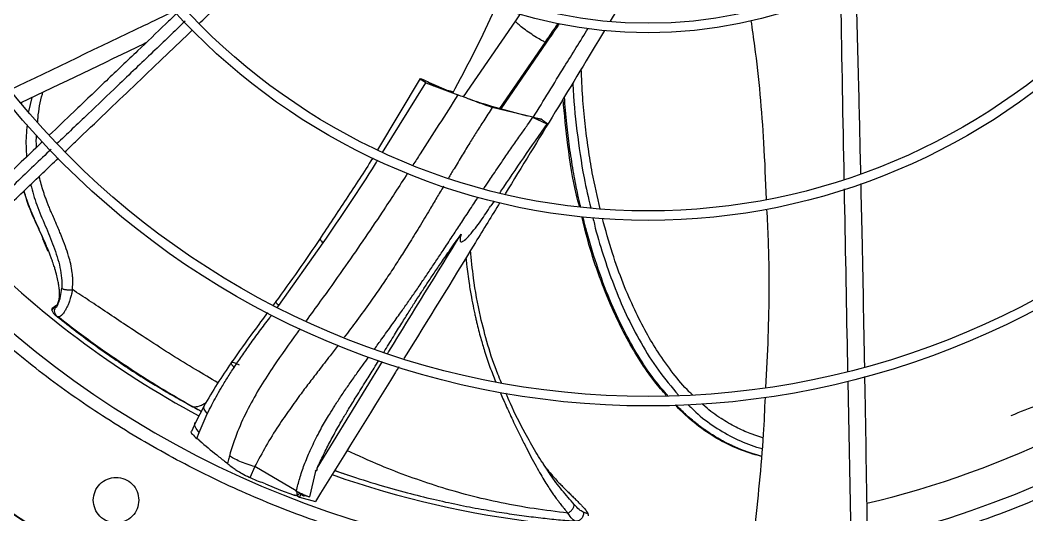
# Model space of a CAD drawing. Header units: inches. Extents: x 1229 to 1453, y -1023 to -720.
# Drawn here: x 1252.67 to 1263.1, y -934.96 to -929.83 of the extents above; entities that cross this region are included whole.
import ezdxf

# ---------------------------------------------------------------- set-up
doc = ezdxf.new("R2010")
doc.units = ezdxf.units.IN
doc.header["$MEASUREMENT"] = 0

msp = doc.modelspace()

# ---------------------------------------------------------------- linework, layer by layer
at = {"color": 18, "linetype": 'Continuous', "lineweight": 25, "true_color": 0x000000}
for p, q in [((1259.0346, -929.4217), (1258.7805, -929.8424)), ((1257.8493, -929.7673), (1257.7992, -929.8403)), ((1257.7992, -929.8403), (1257.2587, -930.6291)), ((1258.1066, -930.0606), (1257.6354, -930.7483)), ((1257.6513, -930.7526), (1258.1239, -930.0629)), ((1256.8136, -930.4393), (1256.3699, -931.1777)), ((1256.4229, -931.2034), (1256.8698, -930.4828)), ((1256.8698, -930.4828), (1257.2007, -930.6081)), ((1256.9037, -930.4793), (1256.9513, -930.5154)), ((1256.9037, -930.4793), (1257.105, -930.5662)), ((1252.7887, -930.6366), (1252.7563, -930.7815)), ((1257.3963, -930.679), (1257.3239, -930.6537)), ((1252.6834, -930.6983), (1252.6858, -930.686)), ((1257.5584, -930.7388), (1257.5562, -930.7268)), ((1257.9249, -930.8268), (1257.5562, -930.7268)), ((1257.9808, -930.8403), (1257.5584, -930.7388)), ((1258.1008, -930.8849), (1258.1257, -930.9012)), ((1257.5472, -931.7587), (1257.5807, -931.7085)), ((1252.9013, -932.0977), (1252.9563, -932.2278)), ((1255.3483, -932.7893), (1255.8067, -932.142)), ((1255.319, -932.7463), (1255.2896, -932.786)), ((1252.9963, -932.8396), (1252.9954, -932.8357)), ((1252.9963, -932.8396), (1253.0317, -932.7997)), ((1253.0373, -932.7935), (1253.0001, -932.8216)), ((1253.0317, -932.7997), (1253.0348, -932.7973)), ((1253.0317, -932.7997), (1253.0355, -932.8076)), ((1253.0439, -932.7882), (1253.0407, -932.7901)), ((1255.3347, -932.8076), (1255.3483, -932.7893)), ((1253.0315, -932.8884), (1253.0547, -932.907)), ((1253.0493, -932.9023), (1253.0568, -932.9071)), ((1255.7446, -934.4763), (1256.4236, -933.3722)), ((1261.2783, -935.2184), (1261.2457, -933.5758)), ((1254.3631, -933.7867), (1254.4486, -933.8353)), ((1254.4486, -933.8352), (1254.5447, -933.8866)), ((1254.4489, -933.8346), (1254.4568, -933.8387)), ((1254.5748, -933.8289), (1254.4837, -934.0035)), ((1254.4846, -934.0016), (1254.442, -934.0954)), ((1254.5219, -934.1081), (1254.6073, -933.9134)), ((1254.4988, -934.1688), (1254.5219, -934.1081)), ((1254.5294, -934.1933), (1254.4988, -934.1688)), ((1255.1008, -934.4602), (1255.0473, -934.5764)), ((1255.5293, -934.7124), (1255.1008, -934.4602)), ((1255.6681, -934.7736), (1255.7318, -934.5075)), ((1255.9259, -934.4993), (1256.061, -934.5462)), ((1258.1196, -934.4803), (1258.0899, -934.4348)), ((1255.2107, -934.6366), (1255.3641, -934.7038)), ((1255.3641, -934.7038), (1255.499, -934.754)), ((1255.509, -934.7566), (1255.516, -934.7577)), ((1255.5357, -934.7578), (1255.5608, -934.7755)), ((1255.5476, -934.7528), (1255.5406, -934.7508)), ((1255.5608, -934.7755), (1255.5791, -934.7457)), ((1255.5608, -934.7755), (1255.7272, -934.8199)), ((1255.6681, -934.7736), (1255.6115, -934.764)), ((1258.55, -934.9503), (1258.5016, -934.9306))]:
    msp.add_line(p, q, dxfattribs=at)
at = {"color": 18, "linetype": 'Continuous', "lineweight": 25, "true_color": 0x000000, "flags": 128}
msp.add_lwpolyline([(1258.0001, -930.8469), (1257.9926, -930.8443), (1257.9808, -930.8403)], dxfattribs=at)
at = {"color": 18, "linetype": 'Continuous', "lineweight": 25, "true_color": 0x000000}
for radius in [11.7126, 8.5704, 8.472, 6.6478, 6.5493, 4.7037, 4.6053]:
    msp.add_circle((1259.1739, -925.2608), radius, dxfattribs=at)
for radius, start, end in [(12.9331, 193.26667, 248.51312), (12.9331, 283.26667, 346.73333), (9.8425, 224.38828, 241.78244), (10.2157, 224.36307, 313.03719), (9.8425, 283.29628, 309.20157), (9.8425, 250.57522, 276.47911)]:
    msp.add_arc((1259.1739, -925.2608), radius, start, end, dxfattribs=at)
for points, knots in [([(1270.8834, -925.2608), (1270.8786, -925.5163), (1270.8689, -926.0272), (1270.7909, -926.7903), (1270.6667, -927.5468), (1270.4924, -928.2936), (1270.2699, -929.0274), (1269.9998, -929.745), (1269.6833, -930.4435), (1269.3218, -931.1197), (1268.9169, -931.7709), (1268.4703, -932.3942), (1267.9838, -932.9869), (1267.4597, -933.5466), (1266.9, -934.0708), (1266.3073, -934.5572), (1265.684, -935.0039), (1265.0328, -935.4088), (1264.3565, -935.7703), (1263.6581, -936.0867), (1262.9404, -936.3568), (1262.2067, -936.5794), (1261.4599, -936.7535), (1260.7033, -936.8784), (1259.9402, -936.9536), (1259.1739, -936.9787), (1258.4075, -936.9536), (1257.6444, -936.8784), (1256.8878, -936.7535), (1256.141, -936.5794), (1255.4073, -936.3568), (1254.6896, -936.0867), (1253.9912, -935.7702), (1253.3149, -935.4088), (1252.6637, -935.0039), (1252.0405, -934.5572), (1251.4477, -934.0708), (1250.8881, -933.5466), (1250.3639, -932.9869), (1249.8774, -932.3942), (1249.4308, -931.7709), (1249.0259, -931.1197), (1248.6644, -930.4435), (1248.3479, -929.745), (1248.0778, -929.0274), (1247.8553, -928.2936), (1247.681, -927.5468), (1247.5568, -926.7903), (1247.4788, -926.0272), (1247.4692, -925.5163), (1247.4643, -925.2608)], [0, 0, 0, 0, 0.0208333, 0.0416667, 0.0625, 0.0833333, 0.1041667, 0.125, 0.1458333, 0.1666667, 0.1875, 0.2083333, 0.2291667, 0.25, 0.2708333, 0.2916666, 0.3125, 0.3333333, 0.3541666, 0.375, 0.3958333, 0.4166666, 0.4375, 0.4583333, 0.4791667, 0.5, 0.5208333, 0.5416667, 0.5624999, 0.5833334, 0.6041667, 0.625, 0.6458333, 0.6666667, 0.6875, 0.7083334, 0.7291666, 0.75, 0.7708333, 0.7916666, 0.8125, 0.8333333, 0.8541667, 0.875, 0.8958333, 0.9166667, 0.9375, 0.9583333, 0.9791667, 1, 1, 1, 1]), ([(1263.7796, -929.9095), (1263.7344, -929.8622), (1263.6187, -929.7411), (1263.4206, -929.5338), (1263.195, -929.2978), (1262.9762, -929.0687), (1262.7832, -928.8668), (1262.6287, -928.7051), (1262.5382, -928.6104), (1262.5041, -928.5748)], [0, 0, 0, 0, 0.1067775, 0.2735697, 0.4671551, 0.6377628, 0.7880202, 0.920207, 1, 1, 1, 1]), ([(1254.5238, -929.8679), (1254.5715, -929.8223), (1254.6931, -929.7061), (1254.9009, -929.5075), (1255.1369, -929.282), (1255.3659, -929.0631), (1255.5679, -928.8701), (1255.7292, -928.7159), (1255.8237, -928.6257), (1255.859, -928.5919)], [0, 0, 0, 0, 0.1077966, 0.2745173, 0.4680208, 0.6385566, 0.7887499, 0.9208795, 1, 1, 1, 1]), ([(1263.7023, -929.9995), (1263.6101, -929.9031), (1263.432, -929.7167), (1263.1728, -929.4455), (1262.9174, -929.1782), (1262.6663, -928.9154), (1262.4957, -928.7369), (1262.4138, -928.6512)], [0, 0, 0, 0, 0.2154012, 0.4164207, 0.6043402, 0.8100836, 1, 1, 1, 1]), ([(1262.3343, -928.7389), (1262.3826, -928.7895), (1262.4986, -928.9109), (1262.6906, -929.1118), (1262.8974, -929.3283), (1263.1059, -929.5464), (1263.314, -929.7641), (1263.4842, -929.9423), (1263.5851, -930.0479), (1263.6105, -930.0744)], [0, 0, 0, 0, 0.1132195, 0.2714475, 0.4502457, 0.5987348, 0.7614901, 0.9401531, 1, 1, 1, 1]), ([(1252.0597, -929.8502), (1252.2223, -929.7862), (1252.6971, -929.5994), (1253.2605, -929.3447), (1253.6535, -929.1406), (1253.7489, -929.0911)], [0, 0, 0, 0, 0.2828471, 0.825958, 1, 1, 1, 1]), ([(1261.2053, -931.4825), (1261.2046, -931.4419), (1261.192, -930.7885), (1261.1801, -930.1335), (1261.169, -929.5191)], [0, 0, 0, 0, 0.0620797, 1, 1, 1, 1]), ([(1261.3231, -929.4374), (1261.3333, -929.7901), (1261.3524, -930.4523), (1261.3666, -931.1135), (1261.3732, -931.4225)], [0, 0, 0, 0, 0.5325736, 1, 1, 1, 1]), ([(1257.1493, -930.5914), (1257.2925, -930.3211), (1257.4497, -930.0241), (1257.5875, -929.7178), (1257.5998, -929.6903)], [0, 0, 0, 0, 0.9102329, 1, 1, 1, 1]), ([(1252.5621, -930.5558), (1253.0248, -930.3334), (1253.5916, -930.061), (1254.1601, -929.7885), (1254.2645, -929.7384)], [0, 0, 0, 0, 0.8163193, 1, 1, 1, 1]), ([(1254.2882, -929.7662), (1254.2513, -929.8015), (1254.1168, -929.9301), (1253.8743, -930.1618), (1253.5561, -930.4658), (1253.251, -930.7574), (1253.0545, -930.9452), (1252.9703, -931.0257)], [0, 0, 0, 0, 0.0835478, 0.3042732, 0.5498944, 0.8070233, 1, 1, 1, 1]), ([(1254.3794, -929.8424), (1254.2676, -929.9493), (1254.0339, -930.1727), (1253.6979, -930.4937), (1253.3651, -930.8117), (1253.1544, -931.0131), (1253.046, -931.1167)], [0, 0, 0, 0, 0.2502391, 0.5233137, 0.754844, 1, 1, 1, 1]), ([(1253.1344, -931.1956), (1253.17, -931.1616), (1253.3096, -931.0281), (1253.5454, -930.8028), (1253.8475, -930.5141), (1254.1366, -930.2379), (1254.341, -930.0426), (1254.4435, -929.9446), (1254.4544, -929.9342)], [0, 0, 0, 0, 0.08148733, 0.31972525, 0.53738937, 0.76866275, 0.97526764, 1, 1, 1, 1]), ([(1258.722, -929.9393), (1258.5522, -930.2212), (1258.2108, -930.7881), (1257.8656, -931.3515), (1257.692, -931.6347)], [0, 0, 0, 0, 0.4971422, 1, 1, 1, 1]), ([(1258.1066, -930.0606), (1258.0952, -930.0556), (1258.0725, -930.0455), (1258.016, -930.0121), (1257.9509, -929.9697), (1257.8854, -929.9228), (1257.8331, -929.8811), (1257.801, -929.8508), (1257.8002, -929.844), (1257.7998, -929.8408)], [0, 0, 0, 0, 0.13809374, 0.27618012, 0.42461921, 0.57306564, 0.72150728, 0.86994992, 1, 1, 1, 1]), ([(1257.9829, -930.841), (1258.091, -930.6657), (1258.2804, -930.3585), (1258.4703, -930.051), (1258.5519, -929.9189)], [0, 0, 0, 0, 0.5704699, 1, 1, 1, 1]), ([(1258.2396, -929.8665), (1258.2283, -929.8829), (1258.1847, -929.9467), (1258.1399, -930.0121), (1258.1066, -930.0606)], [0, 0, 0, 0, 0.2578076, 1, 1, 1, 1]), ([(1258.1239, -930.0629), (1258.1633, -930.0055), (1258.208, -929.9402), (1258.2513, -929.877), (1258.2566, -929.8694)], [0, 0, 0, 0, 0.8792906, 1, 1, 1, 1]), ([(1260.3999, -931.6901), (1260.3921, -931.495), (1260.3708, -930.9651), (1260.3155, -930.3472), (1260.2545, -929.9272), (1260.2416, -929.8388)], [0, 0, 0, 0, 0.3149924, 0.8558661, 1, 1, 1, 1]), ([(1253.9718, -930.0686), (1253.9656, -930.0716), (1253.533, -930.2812), (1253.1006, -930.4878), (1252.6745, -930.6914)], [0, 0, 0, 0, 0.014485, 1, 1, 1, 1]), ([(1258.1239, -930.0592), (1258.124, -930.0615), (1258.1242, -930.0662), (1258.1125, -930.0625), (1258.1066, -930.0606)], [0, 0, 0, 0, 0.49996577, 1, 1, 1, 1]), ([(1258.6768, -931.7894), (1258.6478, -931.6646), (1258.6095, -931.4992), (1258.5738, -931.2905), (1258.5541, -931.1648), (1258.5364, -931.0361), (1258.5206, -930.9045), (1258.507, -930.7699), (1258.4908, -930.5806), (1258.4853, -930.436), (1258.4816, -930.3373)], [0, 0, 0, 0, 0.2608324, 0.3455026, 0.4320849, 0.5205774, 0.6109759, 0.7032765, 0.7974764, 1, 1, 1, 1]), ([(1256.8698, -930.4828), (1256.8521, -930.471), (1256.8165, -930.4474), (1256.8096, -930.4357), (1256.836, -930.4436), (1256.8811, -930.4674), (1256.9037, -930.4793)], [0, 0, 0, 0, 0.2500009, 0.5000017, 0.7500005, 1, 1, 1, 1]), ([(1258.3941, -930.4821), (1258.3942, -930.4865), (1258.3978, -930.6534), (1258.4348, -930.9825), (1258.4929, -931.4114), (1258.5548, -931.6747), (1258.5792, -931.7781)], [0, 0, 0, 0, 0.0100313, 0.3838338, 0.7578605, 1, 1, 1, 1]), ([(1252.85, -930.8885), (1252.8511, -930.8739), (1252.858, -930.7769), (1252.877, -930.6735), (1252.9018, -930.5873), (1252.9035, -930.5815)], [0, 0, 0, 0, 0.141269, 0.9420039, 1, 1, 1, 1]), ([(1257.2007, -930.6081), (1257.0719, -930.8126), (1256.9191, -931.0554), (1256.7625, -931.2953), (1256.7378, -931.3331)], [0, 0, 0, 0, 0.8423315, 1, 1, 1, 1]), ([(1257.1543, -930.5816), (1257.1477, -930.5787), (1257.1334, -930.5725), (1257.1153, -930.5668), (1257.1087, -930.5664), (1257.105, -930.5662)], [0, 0, 0, 0, 0.2742414, 0.5932657, 1, 1, 1, 1]), ([(1257.5584, -930.7388), (1257.523, -930.7266), (1257.4523, -930.7024), (1257.3527, -930.6647), (1257.2644, -930.6308), (1257.2219, -930.6157), (1257.2007, -930.6081)], [0, 0, 0, 0, 0.24998502, 0.50000033, 0.75000788, 1, 1, 1, 1]), ([(1258.4617, -931.7645), (1258.4516, -931.7255), (1258.3977, -931.5166), (1258.3386, -931.1438), (1258.3078, -930.81), (1258.2929, -930.6497)], [0, 0, 0, 0, 0.1064327, 0.5708129, 1, 1, 1, 1]), ([(1258.4735, -931.7659), (1258.4707, -931.7542), (1258.4591, -931.7045), (1258.4408, -931.6173), (1258.4185, -931.5052), (1258.3901, -931.3482), (1258.3594, -931.15), (1258.3268, -930.8939), (1258.314, -930.7207), (1258.307, -930.6263)], [0, 0, 0, 0, 0.0310399, 0.132253, 0.2311905, 0.3278547, 0.5466959, 0.7529069, 1, 1, 1, 1]), ([(1257.5584, -930.7388), (1257.5291, -930.7842), (1257.474, -930.8696), (1257.3967, -930.9917), (1257.3221, -931.1112), (1257.2449, -931.2371), (1257.1714, -931.3586), (1257.1245, -931.4373), (1257.1053, -931.4694)], [0, 0, 0, 0, 0.1882748, 0.3538192, 0.5036514, 0.6795033, 0.869268, 1, 1, 1, 1]), ([(1257.5562, -930.7268), (1257.5269, -930.7185), (1257.4699, -930.7022), (1257.4177, -930.6857), (1257.3922, -930.6777)], [0, 0, 0, 0, 0.5134207, 1, 1, 1, 1]), ([(1257.47, -931.5818), (1257.472, -931.5787), (1257.4922, -931.5483), (1257.5262, -931.4974), (1257.5751, -931.4248), (1257.6283, -931.3461), (1257.695, -931.2485), (1257.7726, -931.1363), (1257.8508, -931.0244), (1257.9202, -930.9258), (1257.9621, -930.8666), (1257.9808, -930.8403)], [0, 0, 0, 0, 0.0124556, 0.12215, 0.2051013, 0.3054517, 0.4393411, 0.5996586, 0.7594636, 0.8929078, 1, 1, 1, 1]), ([(1258.1257, -930.9012), (1258.1277, -930.9029), (1258.1318, -930.9061), (1258.1275, -930.9065), (1258.1156, -930.9033), (1258.0958, -930.8962), (1258.0694, -930.8854), (1258.039, -930.8715), (1258.0078, -930.8559), (1257.9897, -930.8454), (1257.9808, -930.8403)], [0, 0, 0, 0, 0.11952188, 0.23689971, 0.35600262, 0.4802891, 0.60972853, 0.74157728, 0.87292946, 1, 1, 1, 1]), ([(1258.0128, -930.8502), (1258.0108, -930.8498), (1258.0065, -930.8492), (1258.0018, -930.8475), (1257.9994, -930.8466)], [0, 0, 0, 0, 0.479347, 1, 1, 1, 1]), ([(1258.0635, -930.8604), (1258.0644, -930.8606), (1258.0662, -930.861), (1258.0636, -930.8605), (1258.0573, -930.8592), (1258.0476, -930.8573), (1258.0356, -930.8548), (1258.0232, -930.8523), (1258.0119, -930.8499), (1258.0068, -930.8489), (1258.0044, -930.8484)], [0, 0, 0, 0, 0.1166295, 0.2305782, 0.3470961, 0.470907, 0.6024478, 0.737933, 0.8722073, 1, 1, 1, 1]), ([(1258.1008, -930.8849), (1258.0984, -930.8833), (1258.0936, -930.88), (1258.082, -930.8722), (1258.0717, -930.8653), (1258.065, -930.8607)], [0, 0, 0, 0, 0.2619103, 0.5145465, 1, 1, 1, 1]), ([(1252.7422, -930.9174), (1252.7376, -930.955), (1252.7238, -931.0669), (1252.73, -931.1777), (1252.7342, -931.2513)], [0, 0, 0, 0, 0.3361091, 1, 1, 1, 1]), ([(1257.6376, -931.6233), (1257.6413, -931.6178), (1257.7221, -931.4968), (1257.8852, -931.2574), (1258.0479, -931.0238), (1258.13, -930.9058)], [0, 0, 0, 0, 0.022959, 0.5065289, 1, 1, 1, 1]), ([(1252.8387, -931.1514), (1252.8368, -931.1248), (1252.8339, -931.0852), (1252.8377, -931.0452), (1252.839, -931.032)], [0, 0, 0, 0, 0.6729266, 1, 1, 1, 1]), ([(1252.8985, -931.0943), (1252.8839, -931.1082), (1252.7362, -931.2494), (1252.4473, -931.5254), (1252.0226, -931.9313), (1251.7321, -932.209), (1251.582, -932.3524)], [0, 0, 0, 0, 0.0328964, 0.3334884, 0.6557497, 1, 1, 1, 1]), ([(1252.9911, -931.1692), (1252.87, -931.2849), (1252.623, -931.521), (1252.2756, -931.8529), (1251.9456, -932.1683), (1251.7415, -932.3633), (1251.638, -932.4622)], [0, 0, 0, 0, 0.266548, 0.5441231, 0.7689514, 1, 1, 1, 1]), ([(1251.7452, -932.5231), (1251.8813, -932.3931), (1252.1452, -932.1409), (1252.5313, -931.7719), (1252.8351, -931.4816), (1253.0108, -931.3137), (1253.0649, -931.2621)], [0, 0, 0, 0, 0.3115481, 0.6039732, 0.878038, 1, 1, 1, 1]), ([(1256.3197, -931.2614), (1256.3189, -931.2627), (1256.2323, -931.4067), (1256.0474, -931.687), (1255.862, -931.9657), (1255.7693, -932.1051)], [0, 0, 0, 0, 0.004682, 0.5021991, 1, 1, 1, 1]), ([(1255.8067, -932.142), (1255.992, -931.8704), (1256.1854, -931.5868), (1256.3651, -931.2967), (1256.3727, -931.2844)], [0, 0, 0, 0, 0.9577681, 1, 1, 1, 1]), ([(1253.2092, -932.6257), (1253.2103, -932.6145), (1253.2127, -932.5918), (1253.214, -932.5563), (1253.2137, -932.5193), (1253.2115, -932.4838), (1253.2057, -932.4303), (1253.1935, -932.3619), (1253.1696, -932.2713), (1253.1375, -932.175), (1253.106, -932.0948), (1253.0777, -932.0259), (1253.0519, -931.965), (1253.0222, -931.8965), (1252.9958, -931.8352), (1252.9782, -931.7935), (1252.9646, -931.7605), (1252.9514, -931.7276), (1252.9365, -931.6888), (1252.9221, -931.6488), (1252.8972, -931.5723), (1252.8769, -931.5066), (1252.8689, -931.4514), (1252.8686, -931.4496)], [0, 0, 0, 0, 0.02704231, 0.0552845, 0.08468315, 0.11520465, 0.13959773, 0.21202983, 0.27899411, 0.36137195, 0.45376286, 0.48696309, 0.54233001, 0.61524347, 0.67025496, 0.70761513, 0.72750137, 0.75900642, 0.79590327, 0.83118153, 0.86489877, 0.99563182, 1, 1, 1, 1]), ([(1256.6821, -931.4187), (1256.5949, -931.5538), (1256.3779, -931.89), (1256.0741, -932.3308), (1255.8087, -932.7055), (1255.6793, -932.8818), (1255.6297, -932.9494)], [0, 0, 0, 0, 0.260733, 0.6486349, 0.8653422, 1, 1, 1, 1]), ([(1252.904, -932.0917), (1252.8888, -932.0575), (1252.84, -931.9472), (1252.7637, -931.7909), (1252.7245, -931.6566), (1252.7087, -931.6024)], [0, 0, 0, 0, 0.2113267, 0.6813938, 1, 1, 1, 1]), ([(1252.9639, -932.2288), (1252.9596, -932.2181), (1252.9484, -932.1906), (1252.9271, -932.1402), (1252.8969, -932.0713), (1252.8623, -931.9945), (1252.8302, -931.923), (1252.8044, -931.8638), (1252.7832, -931.8135), (1252.7593, -931.754), (1252.7351, -931.6871), (1252.7175, -931.6326), (1252.7102, -931.6049), (1252.7093, -931.6018)], [0, 0, 0, 0, 0.0506539, 0.1295174, 0.2401573, 0.3826505, 0.5032075, 0.5891882, 0.6703924, 0.7468147, 0.874475, 0.9858942, 1, 1, 1, 1]), ([(1252.7768, -931.5373), (1252.7966, -931.6084), (1252.8373, -931.7549), (1252.9281, -931.9614), (1253.0172, -932.1733), (1253.0763, -932.357), (1253.1005, -932.5054), (1253.0993, -932.5759), (1253.0987, -932.6107)], [0, 0, 0, 0, 0.196215, 0.4042111, 0.6080379, 0.8072009, 0.9047987, 1, 1, 1, 1]), ([(1257.0546, -931.5546), (1257.0312, -931.594), (1256.9832, -931.6747), (1256.9176, -931.7851), (1256.8563, -931.8874), (1256.8018, -931.9778), (1256.7481, -932.0659), (1256.6978, -932.1474), (1256.6506, -932.223), (1256.5868, -932.3237), (1256.5057, -932.4486), (1256.4022, -932.6019), (1256.2861, -932.7672), (1256.1599, -932.9412), (1256.0687, -933.062), (1256.0253, -933.1194)], [0, 0, 0, 0, 0.0737354, 0.1508386, 0.2063965, 0.2653866, 0.3206074, 0.3720631, 0.4192551, 0.4634517, 0.5633409, 0.6576013, 0.7590705, 0.8855214, 1, 1, 1, 1]), ([(1261.2436, -933.4731), (1261.2424, -933.4133), (1261.2299, -932.7847), (1261.218, -932.1538), (1261.2073, -931.5829)], [0, 0, 0, 0, 0.09512878, 1, 1, 1, 1]), ([(1261.3756, -931.5274), (1261.3797, -931.7043), (1261.3943, -932.3378), (1261.4055, -932.9694), (1261.4136, -933.4246)], [0, 0, 0, 0, 0.2793216, 1, 1, 1, 1]), ([(1256.3397, -933.2404), (1256.3649, -933.2056), (1256.4249, -933.1228), (1256.5149, -932.9977), (1256.6038, -932.8732), (1256.6821, -932.762), (1256.7559, -932.6559), (1256.8302, -932.5475), (1256.9041, -932.4382), (1256.9769, -932.3294), (1257.057, -932.2088), (1257.1387, -932.0847), (1257.2249, -931.9534), (1257.3105, -931.8231), (1257.3739, -931.7267), (1257.4086, -931.6744), (1257.4119, -931.6694)], [0, 0, 0, 0, 0.06717346, 0.15983118, 0.24101522, 0.30665806, 0.37300557, 0.44408986, 0.51345811, 0.58113432, 0.65106538, 0.74287681, 0.81686795, 0.90050108, 0.99049227, 1, 1, 1, 1]), ([(1257.6387, -931.7219), (1257.5542, -931.8605), (1257.2237, -932.4019), (1256.8913, -932.9399), (1256.644, -933.3402)], [0, 0, 0, 0, 0.2559514, 1, 1, 1, 1]), ([(1257.2361, -932.0525), (1257.2319, -932.0678), (1257.2264, -932.0882), (1257.2249, -932.1124), (1257.2266, -932.1228), (1257.2302, -932.1283), (1257.2342, -932.1307), (1257.2392, -932.1312), (1257.2467, -932.1295), (1257.2573, -932.124), (1257.2859, -932.103), (1257.3501, -932.0336), (1257.4427, -931.9146), (1257.5101, -931.8092), (1257.5438, -931.7565)], [0, 0, 0, 0, 0.08335664, 0.11156577, 0.13190508, 0.14115216, 0.14966539, 0.15865284, 0.16917122, 0.19145584, 0.22122855, 0.3539277, 0.67655674, 1, 1, 1, 1]), ([(1260.393, -933.6409), (1260.4024, -933.4657), (1260.4298, -932.9554), (1260.4322, -932.3382), (1260.4099, -931.8978), (1260.4046, -931.7924)], [0, 0, 0, 0, 0.2846547, 0.8287522, 1, 1, 1, 1]), ([(1259.3644, -933.7245), (1259.323, -933.6771), (1259.2242, -933.5636), (1259.089, -933.3654), (1258.9394, -933.1124), (1258.7974, -932.8212), (1258.6674, -932.4934), (1258.5608, -932.1764), (1258.511, -931.9662), (1258.4882, -931.8698)], [0, 0, 0, 0, 0.0915472, 0.2189729, 0.3464122, 0.5163151, 0.686228, 0.8561458, 1, 1, 1, 1]), ([(1259.3772, -933.724), (1259.3373, -933.6786), (1259.2325, -933.5594), (1259.0849, -933.34), (1258.9296, -933.0687), (1258.7841, -932.7582), (1258.6504, -932.4093), (1258.5676, -932.137), (1258.5191, -931.9549), (1258.5062, -931.9029), (1258.4984, -931.8712)], [0, 0, 0, 0, 0.08815316, 0.23116476, 0.38179082, 0.54003338, 0.72630838, 0.92215864, 0.9524831, 1, 1, 1, 1]), ([(1258.6024, -931.8826), (1258.6071, -931.9044), (1258.635, -932.0333), (1258.7066, -932.2655), (1258.814, -932.5783), (1258.9436, -932.8846), (1259.0963, -933.181), (1259.2734, -933.4656), (1259.4168, -933.6351), (1259.4886, -933.72)], [0, 0, 0, 0, 0.0326645, 0.19301188, 0.35360373, 0.51450886, 0.67584073, 0.83773871, 1, 1, 1, 1]), ([(1259.6322, -933.7148), (1259.6209, -933.7045), (1259.5488, -933.6383), (1259.428, -933.4909), (1259.2806, -933.2863), (1259.1486, -933.0645), (1259.0272, -932.8267), (1258.9091, -932.5513), (1258.7948, -932.2352), (1258.733, -932.0078), (1258.7002, -931.887)], [0, 0, 0, 0, 0.022262, 0.1430452, 0.2740836, 0.3863773, 0.5145407, 0.6586041, 0.8185832, 1, 1, 1, 1]), ([(1255.776, -932.0952), (1255.7007, -932.2063), (1255.5502, -932.428), (1255.3922, -932.6454), (1255.3134, -932.7539)], [0, 0, 0, 0, 0.5009719, 1, 1, 1, 1]), ([(1255.7784, -932.0969), (1255.7771, -932.1001), (1255.7741, -932.1073), (1255.7952, -932.1297), (1255.8067, -932.142)], [0, 0, 0, 0, 0.4540704, 1, 1, 1, 1]), ([(1256.4349, -933.277), (1256.4402, -933.2685), (1256.4778, -933.2078), (1256.5431, -933.1012), (1256.6276, -932.9642), (1256.7012, -932.8462), (1256.766, -932.744), (1256.8276, -932.6485), (1256.8901, -932.5535), (1256.959, -932.4508), (1257.0367, -932.3371), (1257.1302, -932.2026), (1257.1983, -932.1061), (1257.2361, -932.0525)], [0, 0, 0, 0, 0.02050118, 0.14561803, 0.25472938, 0.34862792, 0.42928246, 0.50189581, 0.58126247, 0.66228631, 0.75588284, 0.86464945, 1, 1, 1, 1]), ([(1256.4741, -933.2902), (1256.479, -933.2821), (1256.7324, -932.8702), (1256.9867, -932.4573), (1257.2361, -932.0525)], [0, 0, 0, 0, 0.0194442, 1, 1, 1, 1]), ([(1253.0348, -932.7973), (1253.0372, -932.7955), (1253.0429, -932.7914), (1253.0505, -932.7825), (1253.0575, -932.7715), (1253.0641, -932.7573), (1253.0694, -932.7402), (1253.0736, -932.7179), (1253.0767, -932.6866), (1253.0764, -932.6438), (1253.0715, -932.5935), (1253.0627, -932.5401), (1253.0491, -932.4799), (1253.0344, -932.4278), (1253.0223, -932.3892), (1253.0142, -932.3646), (1253.0044, -932.3361), (1252.9928, -932.3037), (1252.9792, -932.2676), (1252.9695, -932.2421), (1252.964, -932.2289), (1252.9639, -932.2288)], [0, 0, 0, 0, 0.032636, 0.0760368, 0.1162023, 0.153152, 0.206735, 0.2496536, 0.3034126, 0.394056, 0.4729903, 0.5413483, 0.6350703, 0.736494, 0.7661767, 0.8015426, 0.84258, 0.8892695, 0.9415949, 0.9995207, 1, 1, 1, 1]), ([(1257.6551, -933.5913), (1257.642, -933.5614), (1257.5865, -933.4344), (1257.5128, -933.2046), (1257.4257, -932.8733), (1257.3642, -932.5448), (1257.3438, -932.3142), (1257.3352, -932.218)], [0, 0, 0, 0, 0.0694941, 0.2940908, 0.5107924, 0.7958233, 1, 1, 1, 1]), ([(1257.2868, -932.2966), (1257.2887, -932.319), (1257.2964, -932.408), (1257.3156, -932.544), (1257.3407, -932.6968), (1257.3592, -932.7922), (1257.3712, -932.849), (1257.3767, -932.8745), (1257.382, -932.8985), (1257.3871, -932.9209), (1257.3919, -932.9417), (1257.4084, -933.0112), (1257.436, -933.1185), (1257.4824, -933.2743), (1257.5321, -933.4249), (1257.5742, -933.5289), (1257.5943, -933.5786)], [0, 0, 0, 0, 0.0506392, 0.2022675, 0.3105703, 0.4014606, 0.4223887, 0.4421206, 0.4606587, 0.4780026, 0.4941505, 0.5091048, 0.6400541, 0.7451882, 0.8779665, 1, 1, 1, 1]), ([(1253.0355, -932.8076), (1253.0389, -932.8085), (1253.0457, -932.8104), (1253.0658, -932.7675), (1253.0874, -932.702), (1253.0949, -932.641), (1253.0987, -932.6107)], [0, 0, 0, 0, 0.244465, 0.4943326, 0.7479224, 1, 1, 1, 1]), ([(1253.2092, -932.6257), (1253.207, -932.6382), (1253.2023, -932.6661), (1253.191, -932.7102), (1253.1767, -932.753), (1253.161, -932.791), (1253.1453, -932.8232), (1253.1265, -932.8557), (1253.1058, -932.884), (1253.078, -932.9112), (1253.0639, -932.9087), (1253.0547, -932.907)], [0, 0, 0, 0, 0.0721052, 0.1611971, 0.268568, 0.3507962, 0.4345696, 0.526811, 0.6512463, 0.7717883, 1, 1, 1, 1]), ([(1253.0987, -932.6107), (1253.1007, -932.6122), (1253.1048, -932.6154), (1253.115, -932.6197), (1253.1281, -932.6235), (1253.1438, -932.6263), (1253.161, -932.628), (1253.1784, -932.6284), (1253.1947, -932.6276), (1253.2045, -932.6263), (1253.2092, -932.6257)], [0, 0, 0, 0, 0.1149662, 0.2381179, 0.3674054, 0.5000104, 0.6325923, 0.7618619, 0.8850419, 1, 1, 1, 1]), ([(1254.7158, -933.5927), (1254.639, -933.5471), (1254.4783, -933.4517), (1254.2366, -933.3017), (1253.9964, -933.1475), (1253.7739, -933.0011), (1253.5723, -932.866), (1253.3876, -932.7425), (1253.2675, -932.6639), (1253.2092, -932.6257)], [0, 0, 0, 0, 0.1496708, 0.3130042, 0.4763432, 0.6273697, 0.758625, 0.8828055, 1, 1, 1, 1]), ([(1255.3192, -932.7522), (1255.3182, -932.7538), (1255.3157, -932.7575), (1255.3365, -932.7777), (1255.3483, -932.7893)], [0, 0, 0, 0, 0.4275071, 1, 1, 1, 1]), ([(1265.3103, -932.7259), (1265.2662, -932.7579), (1265.1326, -932.8546), (1264.9063, -932.9971), (1264.5397, -933.2111), (1264.0738, -933.4475), (1263.5073, -933.704), (1263.1234, -933.8563), (1262.9314, -933.9325)], [0, 0, 0, 0, 0.0577001, 0.174857, 0.2922858, 0.5276947, 0.763643, 1, 1, 1, 1]), ([(1253.0005, -932.8214), (1253.0001, -932.8217), (1252.9985, -932.823), (1252.9967, -932.8263), (1252.9951, -932.831), (1252.9953, -932.8341), (1252.9954, -932.8357)], [0, 0, 0, 0, 0.07759772, 0.37068381, 0.66890541, 1, 1, 1, 1]), ([(1252.9963, -932.8396), (1253.0004, -932.8486), (1253.0089, -932.8676), (1253.0238, -932.8813), (1253.0315, -932.8884)], [0, 0, 0, 0, 0.4786311, 1, 1, 1, 1]), ([(1253.0547, -932.907), (1253.0482, -932.9007), (1253.0349, -932.8876), (1253.0253, -932.8608), (1253.0246, -932.8324), (1253.032, -932.8157), (1253.0355, -932.8076)], [0, 0, 0, 0, 0.2459993, 0.5052791, 0.7616677, 1, 1, 1, 1]), ([(1253.0446, -932.7908), (1253.044, -932.7909), (1253.0421, -932.7911), (1253.0392, -932.7923), (1253.0351, -932.7948), (1253.033, -932.7977), (1253.0317, -932.7997)], [0, 0, 0, 0, 0.11625678, 0.34867179, 0.57646031, 1, 1, 1, 1]), ([(1253.0547, -932.907), (1253.1192, -932.9579), (1253.2471, -933.0587), (1253.4498, -933.2083), (1253.6529, -933.3512), (1253.7927, -933.4429), (1253.8585, -933.4861)], [0, 0, 0, 0, 0.24858297, 0.49311276, 0.7613408, 1, 1, 1, 1]), ([(1253.0662, -932.9069), (1253.1367, -932.9626), (1253.3362, -933.12), (1253.6697, -933.3532), (1254.0654, -933.6128), (1254.3329, -933.767), (1254.4667, -933.8441)], [0, 0, 0, 0, 0.15412548, 0.43615704, 0.71807158, 1, 1, 1, 1]), ([(1255.232, -932.8636), (1255.1835, -932.9287), (1255.0557, -933.1), (1254.932, -933.274), (1254.8553, -933.3819)], [0, 0, 0, 0, 0.3799908, 1, 1, 1, 1]), ([(1254.8855, -933.4311), (1254.9113, -933.3927), (1254.9645, -933.3136), (1255.0527, -933.1893), (1255.1497, -933.0563), (1255.2263, -932.9534), (1255.2688, -932.8963), (1255.2764, -932.886)], [0, 0, 0, 0, 0.2071708, 0.4268287, 0.681517, 0.9429557, 1, 1, 1, 1]), ([(1266.0611, -932.9896), (1265.8701, -933.1527), (1265.488, -933.4791), (1264.8717, -933.9141), (1264.2278, -934.3062), (1263.5565, -934.6496), (1262.8621, -934.9435), (1262.1482, -935.1861), (1261.4185, -935.3761), (1260.6769, -935.5125), (1259.9274, -935.5947), (1259.1739, -935.6221), (1258.4203, -935.5947), (1257.6708, -935.5125), (1256.9292, -935.3761), (1256.1995, -935.1861), (1255.4856, -934.9435), (1254.7912, -934.6496), (1254.1199, -934.3062), (1253.476, -933.9141), (1252.8597, -933.4791), (1252.4776, -933.1527), (1252.2866, -932.9896)], [0, 0, 0, 0, 0.05000005, 0.10000004, 0.15000001, 0.19999991, 0.24999998, 0.30000002, 0.35, 0.4000001, 0.45000005, 0.50000015, 0.54999993, 0.59999988, 0.64999998, 0.69999996, 0.75000001, 0.80000007, 0.85000011, 0.90000008, 0.95000007, 1, 1, 1, 1]), ([(1255.5681, -933.0337), (1255.5583, -933.0471), (1255.4661, -933.1733), (1255.3244, -933.369), (1255.1552, -933.6307), (1255.0276, -933.8572), (1254.9145, -934.0969), (1254.862, -934.2652), (1254.8355, -934.35)], [0, 0, 0, 0, 0.0326791, 0.3083393, 0.475812, 0.6470757, 0.8220892, 1, 1, 1, 1]), ([(1255.964, -933.2), (1255.9355, -933.2371), (1255.8682, -933.325), (1255.7693, -933.4526), (1255.669, -933.5834), (1255.5883, -933.6904), (1255.5188, -933.7848), (1255.4599, -933.8669), (1255.4015, -933.9508), (1255.3172, -934.0767), (1255.2116, -934.245), (1255.1375, -934.389), (1255.1008, -934.4602)], [0, 0, 0, 0, 0.0912349, 0.2162383, 0.314969, 0.4130898, 0.4780872, 0.5439516, 0.6106536, 0.6781753, 0.8408733, 1, 1, 1, 1]), ([(1254.8571, -933.3793), (1254.807, -933.4531), (1254.7061, -933.6015), (1254.6173, -933.7553), (1254.5727, -933.8327)], [0, 0, 0, 0, 0.4970824, 1, 1, 1, 1]), ([(1254.8855, -933.4311), (1254.8741, -933.4181), (1254.8508, -933.3914), (1254.8546, -933.3762), (1254.8827, -933.3794), (1254.9203, -933.3969), (1254.9363, -933.4043)], [0, 0, 0, 0, 0.2596553, 0.5309743, 0.8011913, 1, 1, 1, 1]), ([(1255.5293, -934.7124), (1255.5405, -934.6689), (1255.5639, -934.5777), (1255.6119, -934.4375), (1255.6745, -934.2849), (1255.7369, -934.1571), (1255.7914, -934.056), (1255.8308, -933.9867), (1255.8758, -933.9111), (1255.9306, -933.8234), (1255.9961, -933.7236), (1256.0681, -933.6185), (1256.1424, -933.5134), (1256.2126, -933.4158), (1256.2579, -933.3532), (1256.2778, -933.3258)], [0, 0, 0, 0, 0.0847384, 0.1779454, 0.2795827, 0.3962657, 0.4464993, 0.4967327, 0.5469701, 0.6128256, 0.6923254, 0.7726556, 0.8538275, 0.9358415, 1, 1, 1, 1]), ([(1255.7446, -934.4763), (1255.7665, -934.4295), (1255.8103, -934.3356), (1255.882, -934.1951), (1255.9495, -934.0717), (1256.0131, -933.9612), (1256.0767, -933.8546), (1256.1569, -933.7237), (1256.2453, -933.5821), (1256.3235, -933.457), (1256.3674, -933.386), (1256.3838, -933.3595)], [0, 0, 0, 0, 0.1204076, 0.2412635, 0.366192, 0.4470064, 0.5377294, 0.6552715, 0.8051969, 0.92743, 1, 1, 1, 1]), ([(1254.6073, -933.9134), (1254.6228, -933.8819), (1254.6521, -933.8225), (1254.7003, -933.7333), (1254.754, -933.6396), (1254.816, -933.5376), (1254.8622, -933.4668), (1254.8855, -933.4311)], [0, 0, 0, 0, 0.1903165, 0.3589306, 0.5465639, 0.7716332, 1, 1, 1, 1]), ([(1256.5914, -933.4256), (1256.5797, -933.4446), (1256.2922, -933.9114), (1256.0038, -934.3751), (1255.7272, -934.8199)], [0, 0, 0, 0, 0.0407266, 1, 1, 1, 1]), ([(1253.8585, -933.4861), (1253.8992, -933.5121), (1253.9868, -933.5679), (1254.1285, -933.6533), (1254.2872, -933.7455), (1254.399, -933.8069), (1254.4568, -933.8387)], [0, 0, 0, 0, 0.2043577, 0.4395177, 0.7098925, 1, 1, 1, 1]), ([(1261.4156, -933.5268), (1261.4161, -933.5562), (1261.4266, -934.1039), (1261.4347, -934.6495), (1261.4423, -935.1659)], [0, 0, 0, 0, 0.0537393, 1, 1, 1, 1]), ([(1257.6406, -933.6904), (1257.6601, -933.7349), (1257.702, -933.8311), (1257.7723, -933.9819), (1257.8428, -934.1279), (1257.9065, -934.2546), (1257.9605, -934.3588), (1258.0109, -934.4526), (1258.0592, -934.5388), (1258.1031, -934.6129), (1258.1403, -934.6722), (1258.1724, -934.7203), (1258.201, -934.7609), (1258.2282, -934.7976), (1258.2565, -934.8345), (1258.2868, -934.8728), (1258.3165, -934.9093), (1258.3349, -934.9318), (1258.3422, -934.9407)], [0, 0, 0, 0, 0.09659907, 0.20846779, 0.32997706, 0.41664318, 0.48829082, 0.56256844, 0.62975629, 0.68970734, 0.74233512, 0.77947463, 0.81649227, 0.85337492, 0.88386763, 0.92481349, 0.97028276, 1, 1, 1, 1]), ([(1254.4568, -933.8387), (1254.4796, -933.8392), (1254.5145, -933.8399), (1254.5646, -933.8157), (1254.5883, -933.7974), (1254.5983, -933.7896)], [0, 0, 0, 0, 0.5219845, 0.7983004, 1, 1, 1, 1]), ([(1258.1241, -934.4892), (1258.0859, -934.4299), (1258.0083, -934.3095), (1257.8802, -934.0784), (1257.7754, -933.8759), (1257.7163, -933.7351), (1257.7013, -933.6994)], [0, 0, 0, 0, 0.2417095, 0.4906284, 0.871176, 1, 1, 1, 1]), ([(1260.2741, -935.1353), (1260.3117, -934.7985), (1260.3635, -934.3343), (1260.3829, -933.8679), (1260.3883, -933.7398)], [0, 0, 0, 0, 0.7254286, 1, 1, 1, 1]), ([(1254.4568, -933.8387), (1254.48, -933.8513), (1254.5094, -933.8672), (1254.5388, -933.8827), (1254.545, -933.886)], [0, 0, 0, 0, 0.7879334, 1, 1, 1, 1]), ([(1254.6073, -933.9134), (1254.5935, -933.8954), (1254.5669, -933.8604), (1254.573, -933.8404), (1254.576, -933.8308)], [0, 0, 0, 0, 0.5157637, 1, 1, 1, 1]), ([(1260.3481, -934.3539), (1260.3182, -934.3462), (1260.2087, -934.3182), (1260.0246, -934.2463), (1259.8031, -934.1217), (1259.6103, -933.9787), (1259.5007, -933.8685), (1259.4525, -933.82)], [0, 0, 0, 0, 0.0903675, 0.3306871, 0.5710033, 0.8113808, 1, 1, 1, 1]), ([(1260.3482, -934.3527), (1260.336, -934.3493), (1260.3073, -934.3412), (1260.2514, -934.3243), (1260.1839, -934.3018), (1260.1132, -934.2743), (1260.0294, -934.2377), (1259.9198, -934.182), (1259.795, -934.1047), (1259.672, -934.0136), (1259.5632, -933.922), (1259.4947, -933.8526), (1259.4621, -933.8196)], [0, 0, 0, 0, 0.0373565, 0.0879343, 0.1725214, 0.2465011, 0.3097928, 0.4383505, 0.6009917, 0.7283698, 0.8708656, 1, 1, 1, 1]), ([(1259.5849, -933.8147), (1259.612, -933.8421), (1259.6979, -933.9291), (1259.8616, -934.0512), (1260.0733, -934.1742), (1260.2408, -934.2413), (1260.3362, -934.2687), (1260.3556, -934.2743)], [0, 0, 0, 0, 0.1237799, 0.3928264, 0.6624354, 0.9315235, 1, 1, 1, 1]), ([(1260.3662, -934.1624), (1260.3615, -934.161), (1260.3427, -934.1554), (1260.3105, -934.1451), (1260.2703, -934.1314), (1260.1948, -934.1034), (1260.0788, -934.0519), (1259.9223, -933.9591), (1259.8041, -933.8762), (1259.7435, -933.8188), (1259.7329, -933.8087)], [0, 0, 0, 0, 0.020347, 0.0825946, 0.1421246, 0.199043, 0.4198121, 0.6673082, 0.9418522, 1, 1, 1, 1]), ([(1254.5219, -934.1081), (1254.5081, -934.0885), (1254.4796, -934.0482), (1254.4715, -934.0122), (1254.4843, -934.0026), (1254.4844, -934.0025)], [0, 0, 0, 0, 0.48499266, 0.99633317, 1, 1, 1, 1]), ([(1254.4426, -934.0957), (1254.4419, -934.0961), (1254.4332, -934.0995), (1254.4477, -934.1232), (1254.4819, -934.1536), (1254.4988, -934.1688)], [0, 0, 0, 0, 0.0479706, 0.5272346, 1, 1, 1, 1]), ([(1254.5294, -934.1933), (1254.5865, -934.2418), (1254.6722, -934.3145), (1254.7984, -934.4124), (1254.8559, -934.4585), (1254.8847, -934.4815)], [0, 0, 0, 0, 0.49987327, 0.74986908, 1, 1, 1, 1]), ([(1258.3422, -934.9407), (1258.2249, -934.9268), (1257.9896, -934.8988), (1257.6497, -934.837), (1257.3211, -934.7609), (1257.0045, -934.6704), (1256.6993, -934.5662), (1256.3798, -934.4437), (1256.1698, -934.3462), (1256.0542, -934.2925)], [0, 0, 0, 0, 0.1367967, 0.2742915, 0.4123629, 0.550953, 0.6899495, 0.8292682, 1, 1, 1, 1]), ([(1254.8355, -934.35), (1254.831, -934.3665), (1254.8242, -934.3921), (1254.8183, -934.4179), (1254.8162, -934.427)], [0, 0, 0, 0, 0.64572, 1, 1, 1, 1]), ([(1255.1008, -934.4602), (1255.0734, -934.4517), (1255.0178, -934.4344), (1254.9434, -934.4058), (1254.8794, -934.3769), (1254.85, -934.3589), (1254.8355, -934.35)], [0, 0, 0, 0, 0.2467834, 0.4999997, 0.7532128, 1, 1, 1, 1]), ([(1255.2107, -934.6366), (1255.1874, -934.6293), (1255.1408, -934.6147), (1255.0607, -934.5818), (1254.9857, -934.5456), (1254.923, -934.51), (1254.8971, -934.4907), (1254.8847, -934.4815)], [0, 0, 0, 0, 0.20730547, 0.41475376, 0.61833225, 0.81632889, 1, 1, 1, 1]), ([(1255.7268, -934.5058), (1255.728, -934.5039), (1255.7303, -934.5003), (1255.7374, -934.4953), (1255.7431, -934.4937), (1255.747, -934.4927)], [0, 0, 0, 0, 0.2571294, 0.502122, 1, 1, 1, 1]), ([(1255.7318, -934.5075), (1255.7325, -934.5058), (1255.734, -934.5024), (1255.7377, -934.4983), (1255.7422, -934.495), (1255.7453, -934.4935), (1255.747, -934.4927)], [0, 0, 0, 0, 0.2221963, 0.4514359, 0.7077445, 1, 1, 1, 1]), ([(1255.747, -934.4927), (1255.7468, -934.4897), (1255.7463, -934.4842), (1255.7452, -934.4788), (1255.7446, -934.4763)], [0, 0, 0, 0, 0.5309561, 1, 1, 1, 1]), ([(1255.9262, -934.4988), (1255.9491, -934.5072), (1255.992, -934.5229), (1256.0353, -934.5369), (1256.0555, -934.5435)], [0, 0, 0, 0, 0.5325996, 1, 1, 1, 1]), ([(1258.1116, -934.468), (1258.1324, -934.4938), (1258.1786, -934.551), (1258.2381, -934.6152), (1258.2874, -934.6663), (1258.322, -934.701), (1258.3563, -934.7348), (1258.39, -934.7677), (1258.4226, -934.7997), (1258.4538, -934.8307), (1258.4765, -934.8542), (1258.4928, -934.8717), (1258.5045, -934.8847), (1258.5176, -934.9), (1258.5366, -934.9238), (1258.5445, -934.9394), (1258.55, -934.9503)], [0, 0, 0, 0, 0.12639, 0.2796303, 0.3472175, 0.4149688, 0.4829201, 0.551088, 0.6195044, 0.688197, 0.7572343, 0.7816563, 0.8130948, 0.8516269, 0.8973491, 1, 1, 1, 1]), ([(1258.408, -934.8522), (1258.366, -934.804), (1258.2828, -934.7086), (1258.1837, -934.5798), (1258.1318, -934.4992), (1258.1196, -934.4803)], [0, 0, 0, 0, 0.4384698, 0.8680301, 1, 1, 1, 1]), ([(1253.4258, -934.8075), (1253.4294, -934.7766), (1253.4365, -934.7148), (1253.4911, -934.6362), (1253.5692, -934.5836), (1253.662, -934.5652), (1253.7549, -934.5836), (1253.833, -934.6362), (1253.8876, -934.7148), (1253.8947, -934.7766), (1253.8983, -934.8075)], [0, 0, 0, 0, 0.1249998, 0.2499977, 0.3749988, 0.4999982, 0.6249977, 0.7499987, 0.8750002, 1, 1, 1, 1]), ([(1256.061, -934.5462), (1256.1678, -934.5809), (1256.3704, -934.6466), (1256.6678, -934.7295), (1256.9409, -934.7974), (1257.196, -934.8534), (1257.432, -934.8989), (1257.6537, -934.9362), (1257.8597, -934.9663), (1258.0557, -934.9906), (1258.242, -935.0104), (1258.3637, -935.0204), (1258.4237, -935.0253)], [0, 0, 0, 0, 0.1482365, 0.2810993, 0.3993925, 0.5067531, 0.6082051, 0.6957606, 0.7799422, 0.8577262, 0.9298838, 1, 1, 1, 1]), ([(1255.5293, -934.7124), (1255.538, -934.7172), (1255.5548, -934.7266), (1255.5647, -934.7349), (1255.5695, -934.7389)], [0, 0, 0, 0, 0.5166734, 1, 1, 1, 1]), ([(1255.5293, -934.7124), (1255.5404, -934.7182), (1255.5624, -934.7297), (1255.6013, -934.748), (1255.6388, -934.764), (1255.6584, -934.7704), (1255.6681, -934.7736)], [0, 0, 0, 0, 0.258151, 0.5135296, 0.760378, 1, 1, 1, 1]), ([(1255.5406, -934.7508), (1255.5407, -934.7507), (1255.541, -934.7505), (1255.5412, -934.7501), (1255.5413, -934.7497), (1255.5414, -934.7487), (1255.5406, -934.7461), (1255.5386, -934.7409), (1255.5372, -934.7286), (1255.5325, -934.7191), (1255.5293, -934.7124)], [0, 0, 0, 0, 0.0107866, 0.020931, 0.0313458, 0.0426167, 0.0981719, 0.2250336, 0.4555348, 1, 1, 1, 1]), ([(1255.5628, -934.7307), (1255.5622, -934.7329), (1255.5611, -934.7373), (1255.5577, -934.7434), (1255.5533, -934.7487), (1255.5495, -934.7514), (1255.5476, -934.7528)], [0, 0, 0, 0, 0.2474265, 0.4955809, 0.7459357, 1, 1, 1, 1]), ([(1253.8983, -934.8075), (1253.8947, -934.8385), (1253.8876, -934.9003), (1253.833, -934.9789), (1253.7549, -935.0315), (1253.662, -935.0499), (1253.5692, -935.0315), (1253.4911, -934.9789), (1253.4365, -934.9003), (1253.4294, -934.8385), (1253.4258, -934.8075)], [0, 0, 0, 0, 0.12499912, 0.25000073, 0.37500233, 0.50000177, 0.6250012, 0.75000281, 0.87500088, 1, 1, 1, 1]), ([(1255.499, -934.754), (1255.5026, -934.7551), (1255.5099, -934.7573), (1255.5211, -934.7574), (1255.5316, -934.7555), (1255.5377, -934.7523), (1255.5406, -934.7508)], [0, 0, 0, 0, 0.2633496, 0.5254016, 0.7725771, 1, 1, 1, 1]), ([(1255.5286, -934.7587), (1255.5245, -934.7588), (1255.5201, -934.759), (1255.5116, -934.7569), (1255.5113, -934.7568)], [0, 0, 0, 0, 0.9534382, 1, 1, 1, 1]), ([(1255.5476, -934.7528), (1255.5448, -934.7543), (1255.5389, -934.7575), (1255.5321, -934.7583), (1255.5286, -934.7587)], [0, 0, 0, 0, 0.4780366, 1, 1, 1, 1]), ([(1255.5701, -934.7395), (1255.5714, -934.7407), (1255.5742, -934.7431), (1255.5774, -934.7448), (1255.5791, -934.7457)], [0, 0, 0, 0, 0.4745748, 1, 1, 1, 1]), ([(1255.5791, -934.7457), (1255.5809, -934.7472), (1255.5842, -934.7501), (1255.5876, -934.7529), (1255.5893, -934.7543)], [0, 0, 0, 0, 0.5260651, 1, 1, 1, 1]), ([(1255.5893, -934.7543), (1255.5913, -934.7555), (1255.5953, -934.7578), (1255.6012, -934.7607), (1255.6068, -934.7629), (1255.6099, -934.7636), (1255.6115, -934.764)], [0, 0, 0, 0, 0.25963658, 0.51118707, 0.75685277, 1, 1, 1, 1]), ([(1258.3422, -934.9407), (1258.3508, -934.9362), (1258.364, -934.9294), (1258.3797, -934.9151), (1258.3904, -934.9027), (1258.3988, -934.8893), (1258.4067, -934.8719), (1258.4075, -934.8599), (1258.408, -934.8522)], [0, 0, 0, 0, 0.2394034, 0.3685558, 0.5005084, 0.6323765, 0.7613239, 1, 1, 1, 1]), ([(1258.4237, -935.0253), (1258.4127, -935.0208), (1258.3895, -935.0112), (1258.3585, -934.9649), (1258.3422, -934.9407)], [0, 0, 0, 0, 0.4758667, 1, 1, 1, 1]), ([(1258.5016, -934.9306), (1258.488, -934.9239), (1258.4605, -934.9105), (1258.4256, -934.8717), (1258.408, -934.8522)], [0, 0, 0, 0, 0.4967748, 1, 1, 1, 1]), ([(1258.5016, -934.9306), (1258.5023, -934.9361), (1258.5038, -934.9474), (1258.5015, -934.9652), (1258.4953, -934.983), (1258.485, -934.9991), (1258.4713, -935.0121), (1258.4557, -935.0208), (1258.4395, -935.0255), (1258.4288, -935.0254), (1258.4237, -935.0253)], [0, 0, 0, 0, 0.11321227, 0.23595946, 0.36598528, 0.4999921, 0.63402043, 0.76405697, 0.8867816, 1, 1, 1, 1]), ([(1258.5408, -934.9345), (1258.542, -934.9351), (1258.5445, -934.9364), (1258.547, -934.9395), (1258.5489, -934.9428), (1258.55, -934.9465), (1258.55, -934.949), (1258.55, -934.9503)], [0, 0, 0, 0, 0.2121312, 0.409842, 0.6099403, 0.8080707, 1, 1, 1, 1]), ([(1258.55, -934.9503), (1258.552, -934.9575), (1258.5541, -934.9648), (1258.5509, -934.9696), (1258.5508, -934.9697)], [0, 0, 0, 0, 0.9736453, 1, 1, 1, 1])]:
    msp.add_open_spline(points, degree=3, knots=knots, dxfattribs=at)

doc.saveas('drawing.dxf')
